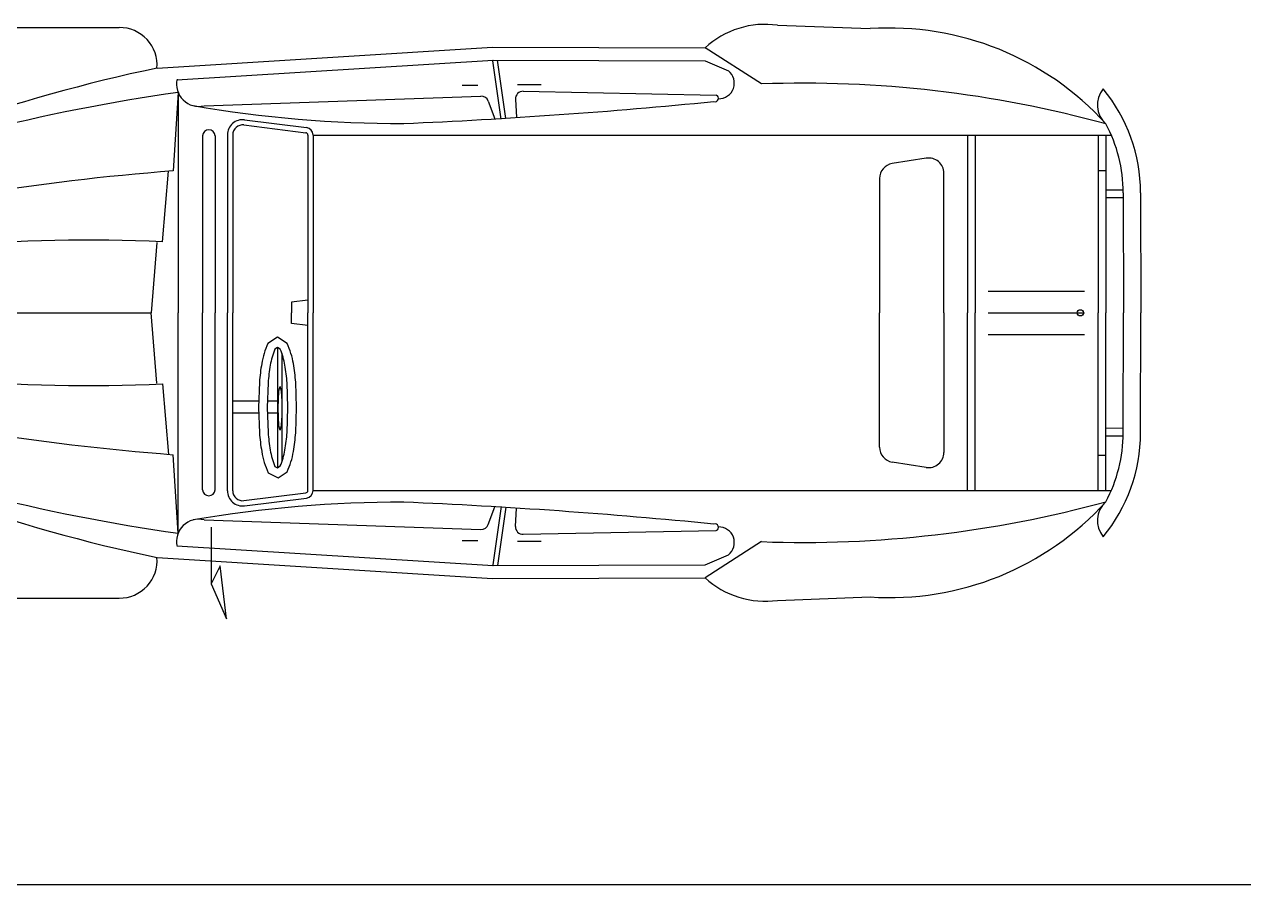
# Model space of a CAD drawing. Header units: millimetres. Extents: x 2646 to 50990, y 12226 to 40347.
# Drawn here: x 12970 to 16179, y 18637 to 20903 of the extents above; entities that cross this region are included whole.
import ezdxf

# ---------------------------------------------------------------- set-up
doc = ezdxf.new("R2010")
doc.units = ezdxf.units.MM
doc.layers.add('www.cad-blocks.net', color=7, linetype='Continuous')

# ---------------------------------------------------------------- blocks, each defined once
blk = doc.blocks.new('A$C1BA95761')
at = {"linetype": 'Continuous'}
for p, q in [((0.386, 1.5576), (1.159, 1.5576)), ((2.8919, 1.5635), (3.1358, 1.5545)), ((1.2583, 1.4505), (2.1412, 1.5058)), ((2.1412, 1.5058), (2.701, 1.5042)), ((2.8494, 1.4088), (2.701, 1.5042)), ((1.3106, 1.4197), (2.1433, 1.4719)), ((2.1411, 1.4718), (2.7009, 1.4701)), ((2.1638, 1.3165), (2.142, 1.47)), ((2.1763, 1.3183), (2.1545, 1.4717)), ((2.7009, 1.4701), (2.7627, 1.4433)), ((1.3138, 1.3866), (1.3004, 1.1798)), ((1.3138, 1.3866), (1.3138, 0.8062)), ((2.0612, 1.4059), (2.1028, 1.4059)), ((2.207, 1.4072), (2.2691, 1.4072)), ((2.2223, 1.3895), (2.7305, 1.3793)), ((1.3824, 1.3515), (2.1108, 1.3769)), ((2.1303, 1.3637), (2.1472, 1.317)), ((2.2019, 1.3686), (2.2042, 1.3205)), ((1.487, 1.3008), (1.6499, 1.2805)), ((1.4888, 1.3145), (1.6516, 1.2942)), ((1.3781, 1.2722), (1.3781, 0.8062)), ((1.411, 1.2722), (1.411, 0.8062)), ((1.4438, 1.2748), (1.4438, 0.8062)), ((1.4576, 1.2748), (1.4576, 0.8062)), ((1.6553, 1.2743), (1.6553, 0.8062)), ((1.6691, 1.2743), (3.7703, 1.2743)), ((1.6691, 1.2743), (1.6691, 0.8062)), ((3.3917, 1.2743), (3.3917, 0.8062)), ((3.4122, 1.2743), (3.4122, 0.8062)), ((3.7356, 1.2743), (3.7356, 0.8062)), ((3.756, 1.2743), (3.756, 0.8062)), ((3.2832, 1.2134), (3.1939, 1.1991)), ((1.2729, 0.9932), (1.2888, 1.1789)), ((3.1602, 1.1596), (3.1602, 0.8062)), ((3.3295, 0.8062), (3.3295, 1.1739)), ((3.7356, 1.1807), (3.756, 1.1807)), ((3.756, 1.1299), (3.8015, 1.1303)), ((3.7562, 1.1095), (3.8017, 1.1098)), ((3.8017, 1.1223), (3.8022, 0.8061)), ((3.8473, 1.1224), (3.8478, 0.8062)), ((1.2577, 0.9915), (1.2432, 0.8062)), ((1.6553, 0.8398), (1.612, 0.8341)), ((3.4466, 0.8629), (3.6997, 0.8629)), ((0.1209, 0.8062), (1.2432, 0.8062)), ((1.2577, 0.6208), (1.2432, 0.8062)), ((1.3138, 0.2258), (1.3138, 0.8062)), ((1.3781, 0.3401), (1.3781, 0.8062)), ((1.411, 0.3401), (1.411, 0.8062)), ((1.4438, 0.3375), (1.4438, 0.8062)), ((1.4576, 0.3375), (1.4576, 0.8062)), ((1.612, 0.8341), (1.612, 0.8062)), ((1.612, 0.7782), (1.612, 0.8062)), ((1.6553, 0.338), (1.6553, 0.8062)), ((1.6691, 0.338), (1.6691, 0.8062)), ((3.1602, 0.4527), (3.1602, 0.8062)), ((3.3295, 0.8062), (3.3295, 0.4385)), ((3.3917, 0.338), (3.3917, 0.8062)), ((3.4122, 0.338), (3.4122, 0.8062)), ((3.4466, 0.8062), (3.6997, 0.8062)), ((3.7356, 0.338), (3.7356, 0.8062)), ((3.756, 0.338), (3.756, 0.8062)), ((3.8017, 0.49), (3.8022, 0.8062)), ((3.8473, 0.49), (3.8478, 0.8062)), ((1.6553, 0.7725), (1.612, 0.7782)), ((3.4466, 0.7494), (3.6997, 0.7494)), ((1.5757, 0.7134), (1.5757, 0.3998)), ((1.2729, 0.6192), (1.2888, 0.4334)), ((1.4576, 0.5743), (1.5262, 0.5743)), ((1.549, 0.5743), (1.5749, 0.5743)), ((1.4576, 0.5424), (1.5261, 0.5424)), ((1.5488, 0.5424), (1.5749, 0.5424)), ((3.756, 0.4824), (3.8015, 0.4821)), ((3.7562, 0.5029), (3.8017, 0.5025)), ((1.3138, 0.2258), (1.3004, 0.4325)), ((3.7356, 0.4316), (3.756, 0.4316)), ((3.2832, 0.399), (3.1939, 0.4132)), ((1.487, 0.3115), (1.6499, 0.3319)), ((1.6691, 0.338), (3.7703, 0.338)), ((1.4888, 0.2978), (1.6516, 0.3181)), ((2.1303, 0.2486), (2.1472, 0.2953)), ((2.1638, 0.2958), (2.142, 0.1423)), ((2.1763, 0.2941), (2.1545, 0.1406)), ((2.2019, 0.2438), (2.2042, 0.2918)), ((1.3824, 0.2608), (2.1108, 0.2354)), ((1.4007, 0.2421), (1.4007, 0.0922)), ((2.2223, 0.2228), (2.7305, 0.233)), ((1.3106, 0.1926), (2.1433, 0.1405)), ((2.0612, 0.2065), (2.1028, 0.2065)), ((2.207, 0.2052), (2.2691, 0.2052)), ((2.8494, 0.2035), (2.701, 0.1082)), ((1.2583, 0.1618), (2.1412, 0.1065)), ((2.7009, 0.1422), (2.7627, 0.169)), ((1.4244, 0.1399), (1.4007, 0.0922)), ((1.4409, 0), (1.4244, 0.1399)), ((2.1411, 0.1405), (2.7009, 0.1422)), ((2.1412, 0.1065), (2.701, 0.1082)), ((1.4007, 0.0922), (1.4409, 0)), ((0.386, 0.0547), (1.159, 0.0547)), ((2.8919, 0.0488), (3.1358, 0.0578))]:
    blk.add_line(p, q, dxfattribs=at)
for points in [[(1.5256, 0.5565), (1.528, 0.4898, 0.025051), (1.5339, 0.4406, 0.065567), (1.5512, 0.385), (1.5772, 0.3718), (1.601, 0.3877, 0.064107), (1.6173, 0.4406, 0.025051), (1.6233, 0.4898), (1.6256, 0.5565), (1.6233, 0.6231, 0.025051), (1.6173, 0.6723, 0.064107), (1.601, 0.7252), (1.5756, 0.7422), (1.5502, 0.7252, 0.064107), (1.5339, 0.6723, 0.025051), (1.528, 0.6231)], [(1.5483, 0.5565), (1.5507, 0.4911, 0.024844), (1.5563, 0.4445, 0.055941), (1.5688, 0.4015), (1.5756, 0.3981), (1.5828, 0.4029, 0.055941), (1.5949, 0.4445, 0.024844), (1.6006, 0.4911), (1.6029, 0.5565), (1.6006, 0.6219, 0.024844), (1.5949, 0.6685, 0.055941), (1.5828, 0.7101), (1.5756, 0.7149), (1.5684, 0.7101, 0.055941), (1.5563, 0.6685, 0.024844), (1.5507, 0.6219)], [(1.5764, 0.5547), (1.5769, 0.5312, 0.014599), (1.578, 0.5146, 0.034387), (1.5807, 0.4988), (1.5821, 0.498), (1.5834, 0.4991, 0.034387), (1.5861, 0.5146, 0.014599), (1.5873, 0.5312), (1.5877, 0.5547), (1.5873, 0.5781, 0.014599), (1.5861, 0.5948, 0.034387), (1.5834, 0.6103), (1.5821, 0.6114), (1.5807, 0.6103, 0.034387), (1.578, 0.5948, 0.014599), (1.5769, 0.5781)]]:
    blk.add_lwpolyline(points, format="xyb", close=True, dxfattribs=at)
blk.add_lwpolyline([(1.5868, 0.6997), (1.5868, 0.4133)], dxfattribs=at)
blk.add_circle((3.6886, 0.8062), 0.00824, dxfattribs=at)
for centre, radius, start, end in [((1.159, 1.4581), 0.0995, 355.6112, 90), ((2.8593, 1.3316), 0.2342, 82.0071, 132.5317), ((3.1865, 0.7872), 0.769, 42.1927, 93.7771), ((2.1872, -2.9508), 4.4983, 101.9182, 116.5987), ((1.3683, 1.4086), 0.0588, 167.2768, 283.8049), ((2.7366, 1.4112), 0.0414, 269.5268, 50.9194), ((1.9924, -3.4297), 4.8638, 98.02, 110.6685), ((2.2219, 1.3695), 0.02, 88.8485, 182.6465), ((2.9595, -1.6046), 3.0154, 74.6794, 92.0923), ((3.7999, 1.3534), 0.0662, 139.9656, 228.7276), ((3.4145, 1.1217), 0.4328, 0.0919, 39.3395), ((1.9045, 4.559), 3.2543, 260.2527, 270.0592), ((1.2645, 16.1745), 14.8837, 272.47748, 275.62909), ((2.1115, 1.3569), 0.02, 19.891, 91.9967), ((2.7274, 1.3709), 0.00888, 250.1295, 70.1295), ((1.3946, 1.2716), 0.0164, 2.1035, 177.8965), ((1.4838, 1.2748), 0.04, 82.8747, 180), ((1.4838, 1.2748), 0.0262, 82.8747, 180), ((1.6491, 1.2743), 0.02, 0, 82.8747), ((3.4145, 1.1217), 0.3872, 0.0919, 28.039), ((1.6491, 1.2743), 0.00617, 0, 82.8747), ((3.2002, 1.1596), 0.04, 99.0397, 180), ((3.2895, 1.1739), 0.04, 0, 99.0397), ((1.7909, -5.1774), 6.3761, 94.41205, 104.03508), ((1.0771, -3.3563), 4.3539, 87.4225, 102.3418), ((1.0771, 4.9687), 4.3539, 257.6582, 272.5775), ((1.7909, 6.7898), 6.3761, 255.96492, 265.58795), ((2.1872, 4.5631), 4.4983, 243.4013, 258.0818), ((1.9924, 5.042), 4.8638, 249.3315, 261.98), ((3.4145, 0.4907), 0.4328, 320.6605, 359.9081), ((3.4145, 0.4907), 0.3872, 331.961, 359.9081), ((3.2002, 0.4527), 0.04, 180, 260.9603), ((3.2895, 0.4385), 0.04, 260.9603, 0), ((1.3946, 0.3407), 0.0164, 182.1035, 357.8965), ((1.4838, 0.3375), 0.04, 180, 277.1253), ((1.4838, 0.3375), 0.0262, 180, 277.1253), ((1.6491, 0.338), 0.00617, 277.1253, 0), ((1.6491, 0.338), 0.02, 277.1253, 0), ((1.9045, -2.9467), 3.2543, 89.9408, 99.7473), ((1.2645, -14.5622), 14.8837, 84.37091, 87.52252), ((2.9595, 3.2169), 3.0154, 267.9077, 285.3206), ((3.1865, 0.8251), 0.769, 266.2229, 317.8073), ((3.7999, 0.2589), 0.0662, 131.2724, 220.0344), ((1.3683, 0.2037), 0.0588, 76.1951, 192.7232), ((2.1115, 0.2554), 0.02, 268.0033, 340.109), ((2.2219, 0.2428), 0.02, 177.3535, 271.1515), ((2.7274, 0.2414), 0.00888, 289.8705, 109.8705), ((2.7366, 0.2011), 0.0414, 309.0806, 90.4732), ((1.159, 0.1542), 0.0995, 270, 4.3888), ((2.8593, 0.2808), 0.2342, 227.4683, 277.9929)]:
    blk.add_arc(centre, radius, start, end, dxfattribs=at)
blk = doc.blocks.new('FORMAT')
at = {"layer": 'www.cad-blocks.net', "color": 155, "true_color": 0x546d8e}
blk.add_line((5773, 18637.1), (50990.4, 18637.1), dxfattribs=at)

msp = doc.modelspace()

# ---------------------------------------------------------------- block references
at = {"xscale": 1000, "yscale": 1000, "zscale": 1000}
msp.add_blockref('A$C1BA95761', (12060.8, 19336.8), dxfattribs=at)
at = {"layer": 'www.cad-blocks.net'}
msp.add_blockref('FORMAT', (0, 0), dxfattribs=at)

doc.saveas('drawing.dxf')
